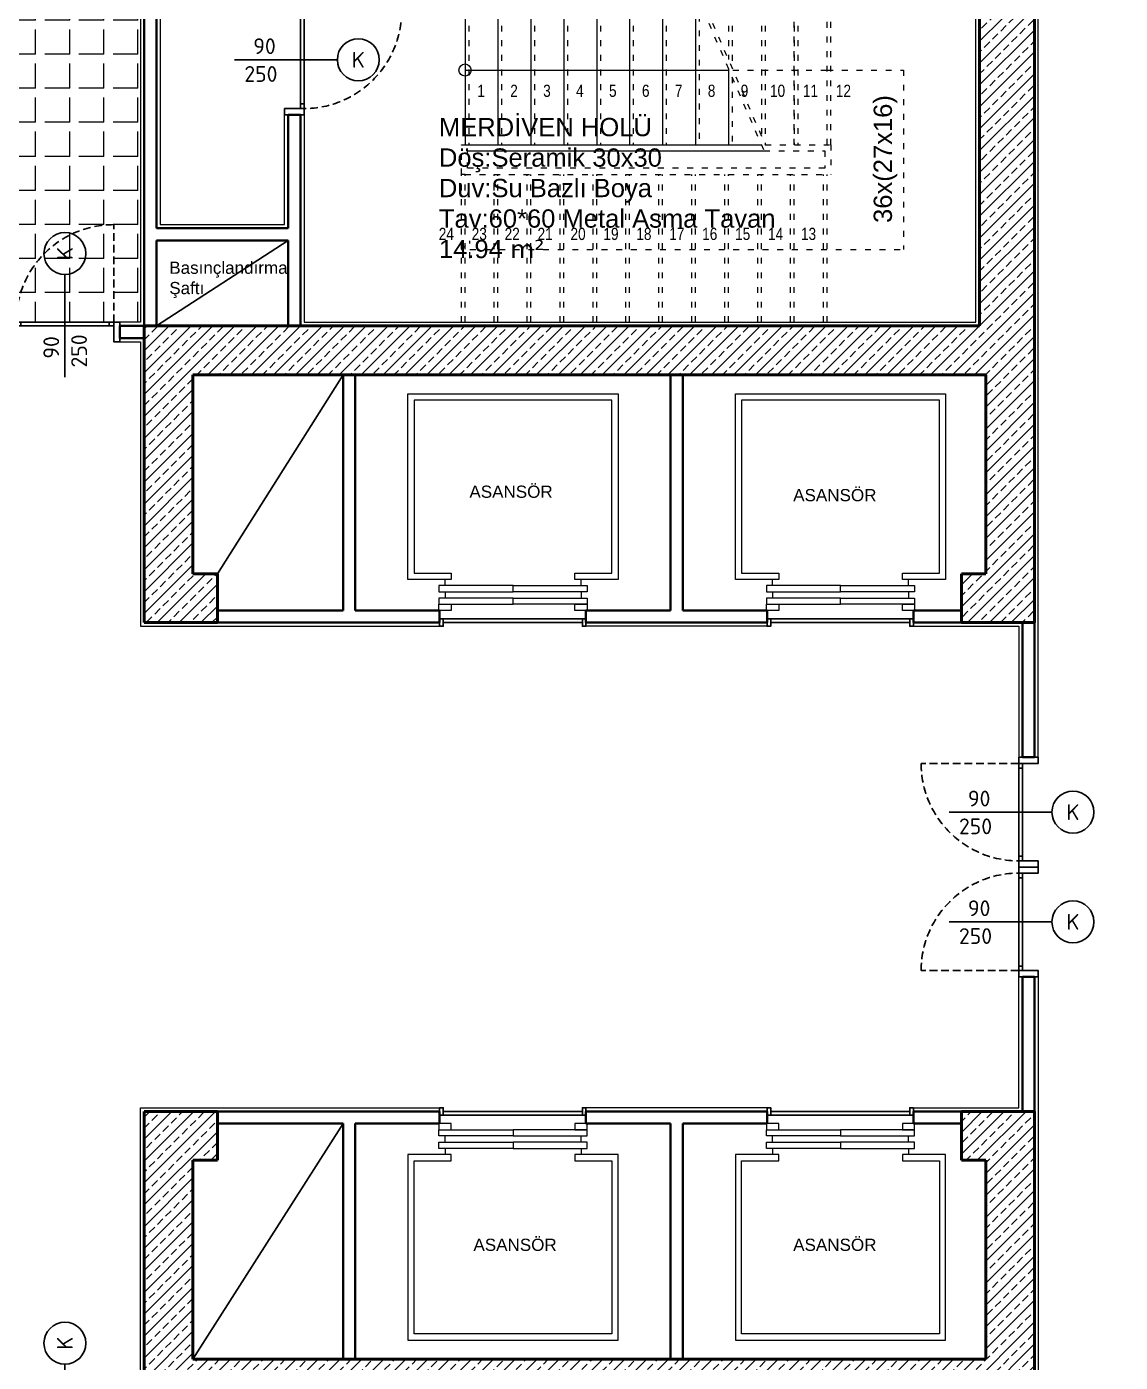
# Model space of a CAD drawing. Header units: millimetres. Extents: x 1443065 to 1517367, y 3763150 to 3779068.
# Drawn here: x 1451131 to 1452028, y 3767241 to 3768336 of the extents above; entities that cross this region are included whole.
import ezdxf
from ezdxf.enums import TextEntityAlignment as Align

# ---------------------------------------------------------------- set-up
doc = ezdxf.new("R2010")
doc.units = ezdxf.units.MM
doc.linetypes.add('ACAD_ISO03W100', pattern=[30, 12, -18])
doc.linetypes.add('HIDDEN', pattern=[9.525, 6.35, -3.175])
for name, color, linetype, lineweight in [('dog', 144, 'Continuous', 5), ('DUVAR', 2, 'Continuous', 35), ('MAHAL', 52, 'Continuous', 13), ('MERDIVEN', 4, 'Continuous', 20), ('SIVA', 3, 'Continuous', 9), ('tarama', 254, 'Continuous', 5), ('TASIYICI', 170, 'Continuous', 50), ('TEFRIS', 165, 'Continuous', 15)]:
    doc.layers.add(name, color=color, linetype=linetype, lineweight=lineweight)
for name, color, linetype in [('m-DOG_', 4, 'Continuous'), ('m-DOG_gor', 8, 'Continuous'), ('m-TAR_duvar', 8, 'Continuous'), ('m-TFR_vitrifiye', 1, 'Continuous'), ('m-YAZ_poz', 7, 'Continuous')]:
    doc.layers.add(name, color=color, linetype=linetype)
doc.styles.add('mono', font='isocpeur.ttf')
doc.styles.add('olculer', font='romans.shx', dxfattribs={"width": 0.8})
doc.styles.get("Standard").update_dxf_attribs({"font": 'arial.ttf'})
pattern_1 = [(45, (-13755.822, -59043.389), (-8.98025612, 8.98025612), []), (45, (-13746.842, -59043.389), (-8.98025612, 8.98025612), [6.35, -3.175])]

# ---------------------------------------------------------------- blocks, each defined once
blk = doc.blocks.new('m-penpoz')
blk.add_line((0, -1.625), (0, 0))
blk.add_circle((0, 0.332), 0.332)
blk.add_attdef('POZNO', text='', height=0.18).set_placement((0, 0.332), align=Align.MIDDLE)
blk.add_attdef('WIDTH', text='', height=0.18, rotation=90).set_placement((0, -1.625), align=Align.BOTTOM_LEFT)
blk.add_attdef('HEIGHT', text='', height=0.18, rotation=90).set_placement((0.069, -1.625), align=Align.TOP_LEFT)
blk = doc.blocks.new('90lık Kqpı')
at = {"layer": 'm-DOG_', "linetype": 'HIDDEN'}
blk.add_line((-8, -5), (-88, -5), dxfattribs=at)
at = {"layer": 'm-DOG_'}
for p, q in [((-5, -8.8), (-8, -8.8)), ((-5, -81.2), (-8, -81.2))]:
    blk.add_line(p, q, dxfattribs=at)
for points in [[(8, 0), (8, -5), (-8, -5), (-8, 0)], [(-8, -5), (-8, -85), (-5, -85), (-5, -5)], [(8, -90), (8, -85), (-8, -85), (-8, -90)]]:
    blk.add_lwpolyline(points, close=True, dxfattribs=at)
at = {"layer": 'm-DOG_', "linetype": 'HIDDEN'}
blk.add_arc((-8, -5), 80, 180, 270, dxfattribs=at)
blk = doc.blocks.new('Asansör')
at = {"layer": 'dog', "extrusion": (-9.21821e-11, 6.3018e-09, 1)}
for points in [[(-50.7, -142), (-50.7, -147), (-86.2, -147), (-86.2, 5.1), (86.2, 5.1), (86.2, -147), (50.7, -147), (50.7, -142), (81.1, -142), (81.1, 0), (-81.1, 0), (-81.1, -142), (-50.7, -142)], [(-55.8, -152.1), (-55.8, -147)], [(55.8, -152.1), (55.8, -147)], [(-55.8, -157.2), (-55.8, -162.3)], [(55.8, -157.2), (55.8, -162.3)]]:
    blk.add_lwpolyline(points, dxfattribs=at)
for points in [[(-60.8, -157.2), (0, -157.2), (0, -152.1), (-60.8, -152.1)], [(60.8, -157.2), (0, -157.2), (0, -152.1), (60.8, -152.1)], [(-60.8, -167.3), (0, -167.3), (0, -162.3), (-60.8, -162.3)], [(60.8, -167.3), (0, -167.3), (0, -162.3), (60.8, -162.3)], [(-60.8, -172.4), (-60.8, -167.3), (-50.7, -167.3), (-50.7, -172.4)], [(50.7, -172.4), (50.7, -167.3), (60.8, -167.3), (60.8, -172.4)]]:
    blk.add_lwpolyline(points, close=True, dxfattribs=at)

msp = doc.modelspace()

# ---------------------------------------------------------------- hatches: boundary and pattern name
at = {"layer": 'm-TAR_duvar'}
h = msp.add_hatch(dxfattribs=at)
h.set_pattern_fill('ANSI33', color=256, scale=2)
h.set_pattern_definition([(45, (27620.463, -87954.953), (-8.98025612, 8.98025612), []), (45, (27629.443, -87954.953), (-8.98025612, 8.98025612), [6.35, -3.175])])
h.paths.add_polyline_path([(1454794.4, 3768891.3), (1454777.3, 3769060.2), (1454740.2, 3769225), (1454678.9, 3769382.6), (1454596.9, 3769530.2), (1454495.4, 3769665), (1454375.9, 3769783.5), (1454239.7, 3769884.9), (1454091.6, 3769966), (1453859.6, 3770075.2), (1453406.1, 3770314.5), (1453184.7, 3770444.6), (1451717, 3771328.6), (1451249.5, 3771588), (1451035.3, 3771685.5), (1450763.6, 3771809), (1450409.2, 3771939.6), (1448897.8, 3772143), (1447435.3, 3772002.7), (1445092.3, 3771120.2), (1445146.3, 3764847.1), (1454849.9, 3764847.1)])
h.paths.add_polyline_path([(1445186, 3764887.1), (1445132.6, 3771092.6), (1447444.4, 3771963.4), (1448897.1, 3772102.8), (1450399.5, 3771900.6), (1450748.4, 3771772), (1451018.7, 3771649), (1451231.5, 3771552.3), (1451697, 3771294), (1453164.3, 3770410.2), (1453386.6, 3770279.6), (1453841.7, 3770039.4), (1454073.5, 3769930.3), (1454218, 3769851.2), (1454349.7, 3769753.1), (1454465.2, 3769638.7), (1454563.3, 3769508.3), (1454642.6, 3769365.5), (1454701.8, 3769213.3), (1454737.7, 3769053.8), (1454754.5, 3768889), (1454809.3, 3764887.1)], flags=16)
h.paths.add_polyline_path([(1452002.3, 3765847.1), (1451882.3, 3765847.1), (1451882.3, 3765967.1), (1452002.3, 3765967.1)], flags=0)
h.paths.add_polyline_path([(1452782.4, 3765847.1), (1452782.4, 3765967.1), (1452902.4, 3765967.1), (1452902.4, 3765847.1)], flags=0)
h.paths.add_polyline_path([(1451282.3, 3765847.1), (1451162.3, 3765847.1), (1451162.3, 3765967.1), (1451282.3, 3765967.1)], flags=0)
h.paths.add_polyline_path([(1452002.4, 3766436.6), (1451902.4, 3766436.6), (1451902.4, 3766536.6), (1451902.5, 3766671), (1451282.4, 3766671), (1451282.4, 3766536.6), (1451282.4, 3766436.6), (1451182.4, 3766436.6), (1451182.4, 3766536.6), (1451227.4, 3766536.6), (1451227.4, 3766716), (1451912.5, 3766716), (1451912.5, 3766726), (1451957.5, 3766726), (1451957.5, 3766716), (1451957.5, 3766536.6), (1452002.4, 3766536.6)], flags=0)
h.paths.add_polyline_path([(1453715.4, 3765317.1), (1453715.4, 3765377.1), (1453775.4, 3765377.1), (1453775.4, 3765317.1)], flags=0)
h.paths.add_polyline_path([(1452782.4, 3766436.6), (1452782.4, 3766556.6), (1452902.4, 3766556.6), (1452902.4, 3766436.6)], flags=0)
h.paths.add_polyline_path([(1453675.3, 3765847.1), (1453675.3, 3765947.1), (1453775.3, 3765947.1), (1453775.3, 3765847.1)], flags=0)
h.paths.add_polyline_path([(1451957.5, 3766816), (1451912.5, 3766816), (1451912.5, 3767203.2), (1451227.4, 3767203.2), (1451227.4, 3767446.6), (1451287.4, 3767446.6), (1451287.4, 3767406.6), (1451267.4, 3767406.6), (1451267.4, 3767243.3), (1451917.5, 3767243.3), (1451917.5, 3767406.6), (1451897.5, 3767406.6), (1451897.5, 3767446.6), (1451957.5, 3767446.6), (1451957.5, 3767203.2)], flags=0)
h.paths.add_polyline_path([(1450402.4, 3765847.1), (1450282.4, 3765847.1), (1450282.4, 3765967.1), (1450402.4, 3765967.1)], flags=0)
h.paths.add_polyline_path([(1450272.2, 3765847.1), (1450172.2, 3765847.1), (1450172.2, 3765947.1), (1450272.2, 3765947.1)], flags=0)
h.paths.add_polyline_path([(1454209.8, 3765317.1), (1454209.8, 3765377.1), (1454269.8, 3765377.1), (1454269.8, 3765317.1)], flags=0)
h.paths.add_polyline_path([(1453675.3, 3766436.6), (1453675.3, 3766536.6), (1453775.3, 3766536.6), (1453775.3, 3766436.6)], flags=0)
h.paths.add_polyline_path([(1454209.8, 3765847.1), (1454209.8, 3765907.1), (1454269.8, 3765907.1), (1454269.8, 3765847.1)], flags=0)
h.paths.add_polyline_path([(1450402.4, 3766436.6), (1450282.4, 3766436.6), (1450282.4, 3766556.6), (1450402.4, 3766556.6)], flags=0)
h.paths.add_polyline_path([(1452782.4, 3767196.6), (1452782.4, 3767316.6), (1452902.4, 3767316.6), (1452902.4, 3767196.6)], flags=0)
h.paths.add_polyline_path([(1450272.4, 3766436.6), (1450172.4, 3766436.6), (1450172.4, 3766536.6), (1450272.4, 3766536.6)], flags=0)
h.paths.add_polyline_path([(1449584.1, 3765847.1), (1449484.1, 3765847.1), (1449484.1, 3765947.1), (1449584.1, 3765947.1)], flags=0)
h.paths.add_polyline_path([(1453675.3, 3767196.6), (1453675.3, 3767296.6), (1453775.3, 3767296.6), (1453775.3, 3767196.6)], flags=0)
h.paths.add_polyline_path([(1450402.4, 3767196.6), (1450282.4, 3767196.6), (1450282.4, 3767316.6), (1450402.4, 3767316.6)], flags=0)
h.paths.add_polyline_path([(1450272.4, 3767196.6), (1450172.4, 3767196.6), (1450172.4, 3767296.6), (1450272.4, 3767296.6)], flags=0)
h.paths.add_polyline_path([(1451957.5, 3767847.6), (1451897.5, 3767847.6), (1451897.5, 3767887.6), (1451917.5, 3767887.6), (1451917.5, 3768050.8), (1451267.4, 3768050.8), (1451267.4, 3767887.6), (1451287.4, 3767887.6), (1451287.4, 3767847.6), (1451227.4, 3767847.6), (1451227.4, 3768091), (1451912.5, 3768091), (1451912.5, 3768477.2), (1451957.5, 3768477.2), (1451957.5, 3768091)], flags=0)
h.paths.add_polyline_path([(1449584.1, 3766436.6), (1449484.1, 3766436.6), (1449484.1, 3766536.6), (1449584.1, 3766536.6)], flags=0)
h.paths.add_polyline_path([(1452782.4, 3767976.6), (1452782.4, 3768096.6), (1452902.4, 3768096.6), (1452902.4, 3767976.6)], flags=0)
h.paths.add_polyline_path([(1453675.3, 3767996.6), (1453675.3, 3768096.6), (1453775.3, 3768096.6), (1453775.3, 3767996.6)], flags=0)
h.paths.add_polyline_path([(1448737.7, 3765847.1), (1448577.7, 3765847.1), (1448577.7, 3765947.1), (1448692.7, 3765947.1), (1448692.7, 3766436.6), (1448577.7, 3766436.6), (1448577.7, 3766536.6), (1448737.7, 3766536.6), (1448737.7, 3766436.6), (1448737.7, 3765947.1)], flags=0)
h.paths.add_polyline_path([(1450402.4, 3767976.6), (1450282.4, 3767976.6), (1450282.4, 3768096.6), (1450402.4, 3768096.6)], flags=0)
h.paths.add_polyline_path([(1450272.4, 3767996.6), (1450172.4, 3767996.6), (1450172.4, 3768096.6), (1450272.4, 3768096.6)], flags=0)
h.paths.add_polyline_path([(1451957.5, 3768567.2), (1451912.5, 3768567.2), (1451912.5, 3768577.2), (1451227.4, 3768577.2), (1451227.4, 3768756.6), (1451172.4, 3768756.6), (1451172.4, 3768856.6), (1451282.4, 3768856.6), (1451282.4, 3768756.6), (1451282.4, 3768622.2), (1451902.5, 3768622.2), (1451902.5, 3768756.6), (1451902.4, 3768756.6), (1451902.4, 3768856.6), (1452002.4, 3768856.6), (1452002.4, 3768756.6), (1451957.5, 3768756.6), (1451957.5, 3768577.2)], flags=0)
h.paths.add_polyline_path([(1452002.4, 3768756.6), (1451902.4, 3768756.6), (1451902.4, 3768856.6), (1452002.4, 3768856.6)], flags=0)
h.paths.add_polyline_path([(1452782.4, 3768736.6), (1452782.4, 3768856.6), (1452902.4, 3768856.6), (1452902.4, 3768736.6)], flags=0)
h.paths.add_polyline_path([(1448737.7, 3767196.6), (1448577.7, 3767196.6), (1448577.7, 3767296.6), (1448737.7, 3767296.6)], flags=0)
h.paths.add_polyline_path([(1453675.3, 3768756.6), (1453675.3, 3768856.6), (1453775.3, 3768856.6), (1453775.3, 3768756.6)], flags=0)
h.paths.add_polyline_path([(1450402.4, 3768736.6), (1450282.4, 3768736.6), (1450282.4, 3768856.6), (1450402.4, 3768856.6)], flags=0)
h.paths.add_polyline_path([(1447937.7, 3765847.1), (1447837.7, 3765847.1), (1447837.7, 3765947.1), (1447937.7, 3765947.1)], flags=0)
h.paths.add_polyline_path([(1450272.4, 3768756.6), (1450172.4, 3768756.6), (1450172.4, 3768856.6), (1450272.4, 3768856.6)], flags=0)
h.paths.add_polyline_path([(1453744.5, 3768902.5), (1453693.1, 3768933.4), (1453724, 3768984.9), (1453775.4, 3768954)], flags=0)
h.paths.add_polyline_path([(1452002.4, 3769327.1), (1451882.4, 3769327.1), (1451882.4, 3769447.1), (1452002.4, 3769447.1)], flags=0)
h.paths.add_polyline_path([(1447937.7, 3766436.6), (1447837.7, 3766436.6), (1447837.7, 3766536.6), (1447937.7, 3766536.6)], flags=0)
h.paths.add_polyline_path([(1451282.4, 3769327.1), (1451162.4, 3769327.1), (1451162.4, 3769447.1), (1451282.4, 3769447.1)], flags=0)
h.paths.add_polyline_path([(1448737.7, 3767996.6), (1448577.7, 3767996.6), (1448577.7, 3768096.6), (1448737.7, 3768096.6)], flags=0)
h.paths.add_polyline_path([(1449584.1, 3768756.6), (1449484.1, 3768756.6), (1449484.1, 3768856.6), (1449584.1, 3768856.6)], flags=0)
h.paths.add_polyline_path([(1450402.4, 3769327.1), (1450282.4, 3769327.1), (1450282.4, 3769447.1), (1450402.4, 3769447.1)], flags=0)
h.paths.add_polyline_path([(1447937.7, 3767196.6), (1447837.7, 3767196.6), (1447837.7, 3767296.6), (1447937.7, 3767296.6)], flags=0)
h.paths.add_polyline_path([(1450272.4, 3769347.1), (1450172.4, 3769347.1), (1450172.4, 3769447.1), (1450272.4, 3769447.1)], flags=0)
h.paths.add_polyline_path([(1448737.7, 3768676.6), (1448637.7, 3768676.6), (1448637.7, 3768856.6), (1448737.7, 3768856.6)], flags=0)
h.paths.add_polyline_path([(1449584.1, 3769347.1), (1449484.1, 3769347.1), (1449484.1, 3769447.1), (1449584.1, 3769447.1)], flags=0)
h.paths.add_polyline_path([(1447037.7, 3765847.1), (1446937.7, 3765847.1), (1446937.7, 3765947.1), (1447037.7, 3765947.1)], flags=0)
h.paths.add_polyline_path([(1447937.7, 3767996.6), (1447837.7, 3767996.6), (1447837.7, 3768096.6), (1447937.7, 3768096.6)], flags=0)
h.paths.add_polyline_path([(1447037.7, 3766436.6), (1446937.7, 3766436.6), (1446937.7, 3766536.6), (1447037.7, 3766536.6)], flags=0)
h.paths.add_polyline_path([(1451282.4, 3770304.3), (1451182.4, 3770304.3), (1451182.4, 3770444.3), (1451212.4, 3770486.3), (1451322.4, 3770421.3)], flags=0)
h.paths.add_polyline_path([(1447037.7, 3767196.6), (1446937.7, 3767196.6), (1446937.7, 3767296.6), (1447037.7, 3767296.6)], flags=0)
h.paths.add_polyline_path([(1448737.7, 3769347.1), (1448637.7, 3769347.1), (1448637.7, 3769447.1), (1448737.7, 3769447.1)], flags=0)
h.paths.add_polyline_path([(1447937.7, 3768756.6), (1447837.7, 3768756.6), (1447837.7, 3768856.6), (1447937.7, 3768856.6)], flags=0)
h.paths.add_polyline_path([(1450382.4, 3770315.6), (1450282.4, 3770315.6), (1450282.4, 3770415.6), (1450382.4, 3770415.6)], flags=0)
h.paths.add_polyline_path([(1450272.4, 3770315.6), (1450172.4, 3770315.6), (1450172.4, 3770415.6), (1450272.4, 3770415.6)], flags=0)
h.paths.add_polyline_path([(1446297.7, 3765847.1), (1446137.7, 3765847.1), (1446137.7, 3765947.1), (1446137.7, 3766436.6), (1446137.7, 3766536.6), (1446137.7, 3767196.6), (1446137.7, 3767296.6), (1446137.7, 3767996.6), (1446137.7, 3768096.6), (1446297.7, 3768096.6), (1446297.7, 3767996.6), (1446167.7, 3767996.6), (1446167.7, 3767296.6), (1446297.7, 3767296.6), (1446297.7, 3767196.6), (1446167.7, 3767196.6), (1446167.7, 3766536.6), (1446297.7, 3766536.6), (1446297.7, 3766436.6), (1446182.7, 3766436.6), (1446182.7, 3765947.1), (1446297.7, 3765947.1)], flags=0)
h.paths.add_polyline_path([(1447037.7, 3767996.6), (1446937.7, 3767996.6), (1446937.7, 3768096.6), (1447037.7, 3768096.6)], flags=0)
h.paths.add_polyline_path([(1449584.1, 3770315.6), (1449484.1, 3770315.6), (1449484.1, 3770415.6), (1449584.1, 3770415.6)], flags=0)
h.paths.add_polyline_path([(1447937.7, 3769347.1), (1447837.7, 3769347.1), (1447837.7, 3769447.1), (1447937.7, 3769447.1)], flags=0)
h.paths.add_polyline_path([(1450382.4, 3770936.7), (1450282.4, 3770936.7), (1450282.4, 3771036.7), (1450382.4, 3771036.7)], flags=0)
h.paths.add_polyline_path([(1450272.4, 3770936.7), (1450172.4, 3770936.7), (1450172.4, 3771036.7), (1450272.4, 3771036.7)], flags=0)
h.paths.add_polyline_path([(1447037.7, 3768756.6), (1446937.7, 3768756.6), (1446937.7, 3768811.6), (1446237.7, 3768811.6), (1446237.7, 3768676.6), (1446137.7, 3768676.6), (1446137.7, 3768856.6), (1446237.7, 3768856.6), (1446937.7, 3768856.6), (1447037.7, 3768856.6)], flags=0)
h.paths.add_polyline_path([(1448737.7, 3770315.6), (1448637.7, 3770315.6), (1448637.7, 3770415.6), (1448737.7, 3770415.6)], flags=0)
h.paths.add_polyline_path([(1449584.1, 3770936.7), (1449484.1, 3770936.7), (1449484.1, 3771036.7), (1449584.1, 3771036.7)], flags=0)
h.paths.add_polyline_path([(1447037.7, 3769347.1), (1446937.7, 3769347.1), (1446937.7, 3769447.1), (1447037.7, 3769447.1)], flags=0)
h.paths.add_polyline_path([(1447937.7, 3770315.6), (1447837.7, 3770315.6), (1447837.7, 3770415.6), (1447937.7, 3770415.6)], flags=0)
h.paths.add_polyline_path([(1448737.7, 3770936.7), (1448637.7, 3770936.7), (1448637.7, 3771036.7), (1448737.7, 3771036.7)], flags=0)
h.paths.add_polyline_path([(1447937.7, 3770936.7), (1447837.7, 3770936.7), (1447837.7, 3770994.8), (1447050.8, 3770749.4), (1446602.7, 3770578.5), (1446587.7, 3770615.6), (1447037.7, 3770787.2), (1447837.7, 3771036.7), (1447837.7, 3771036.7), (1447937.7, 3771036.7)], flags=0)
h.paths.add_polyline_path([(1446237.7, 3769347.1), (1446137.7, 3769347.1), (1446137.7, 3769447.1), (1446237.7, 3769447.1)], flags=0)
h.paths.add_polyline_path([(1447037.7, 3770315.6), (1446937.7, 3770315.6), (1446937.7, 3770415.6), (1447037.7, 3770415.6)], flags=0)
h.paths.add_polyline_path([(1448660, 3771597.8), (1447860.1, 3771521.2), (1447552.7, 3771491.7), (1447491.4, 3771468.2), (1447044.9, 3771300), (1446969.9, 3771271.8), (1446669.6, 3771158.6), (1446594.8, 3771130.5), (1446580.7, 3771167.9), (1446655.5, 3771196.1), (1446955.9, 3771309.2), (1447030.7, 3771337.4), (1447477, 3771505.5), (1447543.4, 3771531), (1447856.3, 3771561), (1448656.3, 3771637.6), (1448735.8, 3771645.3), (1448739.6, 3771605.5)], flags=0)
h.paths.add_polyline_path([(1446237.7, 3770315.6), (1446137.7, 3770315.6), (1446137.7, 3770415.6), (1446237.7, 3770415.6)], flags=0)
h.paths.add_polyline_path([(1445658.5, 3770330.6), (1445618.5, 3770330.6), (1445618.5, 3770415.6), (1445658.5, 3770415.6)], flags=0)
h.paths.add_polyline_path([(1446219.6, 3770989.2), (1446144.8, 3770961), (1446130.7, 3770998.4), (1446205.5, 3771026.6)], flags=0)
h.paths.add_polyline_path([(1445658, 3770633.3), (1445618, 3770633.3), (1445618, 3770676.3), (1445622.2, 3770719), (1445637.3, 3770759.3), (1445660.3, 3770795.7), (1445690.2, 3770826.7), (1445725.7, 3770851), (1445765.4, 3770867.7), (1445808, 3770875.8), (1445821, 3770837.3), (1445785.5, 3770830.1), (1445752.2, 3770815.9), (1445722.3, 3770795.4), (1445697, 3770769.4), (1445677.2, 3770739), (1445663.8, 3770705.3), (1445659, 3770670.8)], flags=0)
h = msp.add_hatch(dxfattribs=at)
h.set_pattern_fill('ANSI33', color=256, scale=2)
h.set_pattern_definition(pattern_1)
h.paths.add_polyline_path([(1451287.4, 3767847.6), (1451287.4, 3767887.6), (1451267.4, 3767887.6), (1451267.4, 3768050.8), (1451917.5, 3768050.8), (1451917.5, 3767887.6), (1451897.5, 3767887.6), (1451897.5, 3767847.6), (1451957.5, 3767847.6), (1451957.5, 3768477), (1451912.5, 3768477), (1451912.5, 3768091), (1451227.4, 3768091), (1451227.4, 3767847.6)])
h = msp.add_hatch(dxfattribs=at)
h.set_pattern_fill('ANSI33', color=256, scale=2)
h.set_pattern_definition(pattern_1)
h.paths.add_polyline_path([(1451227.4, 3767446.6), (1451227.4, 3767203.2), (1451912.5, 3767203.2), (1451912.5, 3766816), (1451957.5, 3766816), (1451957.5, 3767446.6), (1451897.5, 3767446.6), (1451897.5, 3767406.6), (1451917.5, 3767406.6), (1451917.5, 3767243.3), (1451267.4, 3767243.3), (1451267.4, 3767406.6), (1451287.4, 3767406.6), (1451287.4, 3767446.6)])
at = {"layer": 'tarama'}
h = msp.add_hatch(dxfattribs=at)
h.set_pattern_fill('ANGLE', color=256, scale=4, angle=90, style=0)
h.set_pattern_definition([(90, (-13755.822, -45999.14), (-27.94, 2e-15), [20.32, -7.62]), (180, (-13755.822, -45999.14), (-3e-15, -27.94), [20.32, -7.62])])
h.paths.add_polyline_path([(1450855.6, 3768508.6), (1450855.6, 3768386.6), (1451009.5, 3768386.6), (1451009.5, 3768394.6), (1451030.5, 3768394.6), (1451030.5, 3768268.6), (1451009.5, 3768268.6), (1451009.5, 3768276.6), (1450855.6, 3768276.6), (1450855.6, 3768031.6), (1451009.5, 3768031.6), (1451009.5, 3768154.6), (1451030.5, 3768154.6), (1451030.5, 3768093.9), (1451224.4, 3768094), (1451224.4, 3768508.6)])

# ---------------------------------------------------------------- linework, layer by layer
at = {"layer": 'DUVAR'}
for p, q in [((1451227.4, 3768091), (1451227.4, 3768411.6)), ((1451237.4, 3768171), (1451237.4, 3768411.6)), ((1451355.5, 3768264.2), (1451345.5, 3768264.2)), ((1451345.5, 3768171), (1451345.5, 3768264.2)), ((1451355.5, 3768091), (1451355.5, 3768264.2)), ((1451345.5, 3768171), (1451237.4, 3768171)), ((1451237.4, 3768091), (1451237.4, 3768161)), ((1451345.5, 3768161), (1451237.4, 3768161)), ((1451345.5, 3768091), (1451345.5, 3768161)), ((1451207.4, 3768081), (1451207.4, 3768091)), ((1451227.4, 3768091), (1451207.4, 3768091)), ((1451227.4, 3768081), (1451207.4, 3768081)), ((1451390.5, 3767857.6), (1451390.5, 3768050.8)), ((1451400.5, 3767857.6), (1451400.5, 3768050.8)), ((1451659, 3768050.8), (1451659, 3767857.6)), ((1451669, 3768050.8), (1451669, 3767857.6)), ((1451390.5, 3767857.6), (1451287.4, 3767857.6)), ((1451469.7, 3767857.6), (1451400.5, 3767857.6)), ((1451469.7, 3767857.6), (1451469.7, 3767847.6)), ((1451659, 3767857.6), (1451589.7, 3767857.6)), ((1451589.7, 3767857.6), (1451589.7, 3767847.6)), ((1451738.2, 3767857.6), (1451669, 3767857.6)), ((1451738.2, 3767857.6), (1451738.2, 3767847.6)), ((1451897.5, 3767857.6), (1451858.2, 3767857.6)), ((1451858.2, 3767857.6), (1451858.2, 3767847.6)), ((1451469.7, 3767847.6), (1451287.4, 3767847.6)), ((1451738.2, 3767847.6), (1451589.7, 3767847.6)), ((1451897.5, 3767847.6), (1451858.2, 3767847.6)), ((1451947.5, 3767847.6), (1451947.5, 3767737.1)), ((1451957.5, 3767847.6), (1451957.5, 3767737.1)), ((1451947.5, 3767737.1), (1451957.5, 3767737.1)), ((1451947.5, 3767557.1), (1451947.5, 3767446.6)), ((1451947.5, 3767557.1), (1451957.5, 3767557.1)), ((1451957.5, 3767557.1), (1451957.5, 3767446.6)), ((1451469.7, 3767446.6), (1451287.4, 3767446.6)), ((1451390.5, 3767436.6), (1451287.4, 3767436.6)), ((1451390.5, 3767436.6), (1451390.5, 3767243.3)), ((1451400.5, 3767436.6), (1451400.5, 3767243.3)), ((1451469.7, 3767436.6), (1451400.5, 3767436.6)), ((1451469.7, 3767436.6), (1451469.7, 3767446.6)), ((1451738.2, 3767446.6), (1451589.7, 3767446.6)), ((1451589.7, 3767436.6), (1451589.7, 3767446.6)), ((1451659, 3767436.6), (1451589.7, 3767436.6)), ((1451659, 3767243.3), (1451659, 3767436.6)), ((1451738.2, 3767436.6), (1451669, 3767436.6)), ((1451669, 3767243.3), (1451669, 3767436.6)), ((1451738.2, 3767436.6), (1451738.2, 3767446.6)), ((1451897.5, 3767446.6), (1451858.2, 3767446.6)), ((1451858.2, 3767436.6), (1451858.2, 3767446.6)), ((1451897.5, 3767436.6), (1451858.2, 3767436.6))]:
    msp.add_line(p, q, dxfattribs=at)
for points in [[(1451292.4, 3767847.6), (1451469.7, 3767847.6)], [(1451589.7, 3767847.6), (1451738.2, 3767847.6)], [(1451858.2, 3767847.6), (1451897.5, 3767847.6)], [(1451292.4, 3767446.6), (1451469.7, 3767446.6)], [(1451589.7, 3767446.6), (1451738.2, 3767446.6)]]:
    msp.add_lwpolyline(points, dxfattribs=at)
at = {"layer": 'm-DOG_gor', "linetype": 'Continuous'}
for points in [[(1451469.7, 3767850.6), (1451472.7, 3767850.6), (1451472.7, 3767844.6), (1451469.7, 3767844.6)], [(1451586.7, 3767850.6), (1451472.7, 3767850.6), (1451472.7, 3767847.6), (1451586.7, 3767847.6)], [(1451586.7, 3767850.6), (1451589.7, 3767850.6), (1451589.7, 3767844.6), (1451586.7, 3767844.6)], [(1451741.2, 3767850.6), (1451738.2, 3767850.6), (1451738.2, 3767844.6), (1451741.2, 3767844.6)], [(1451741.2, 3767850.6), (1451855.2, 3767850.6), (1451855.2, 3767847.6), (1451741.2, 3767847.6)], [(1451858.2, 3767850.6), (1451855.2, 3767850.6), (1451855.2, 3767844.6), (1451858.2, 3767844.6)], [(1451469.7, 3767443.6), (1451472.7, 3767443.6), (1451472.7, 3767449.6), (1451469.7, 3767449.6)], [(1451586.7, 3767443.6), (1451589.7, 3767443.6), (1451589.7, 3767449.6), (1451586.7, 3767449.6)], [(1451741.2, 3767443.6), (1451738.2, 3767443.6), (1451738.2, 3767449.6), (1451741.2, 3767449.6)], [(1451858.2, 3767443.6), (1451855.2, 3767443.6), (1451855.2, 3767449.6), (1451858.2, 3767449.6)], [(1451586.7, 3767443.6), (1451472.7, 3767443.6), (1451472.7, 3767446.6), (1451586.7, 3767446.6)], [(1451741.2, 3767443.6), (1451855.2, 3767443.6), (1451855.2, 3767446.6), (1451741.2, 3767446.6)]]:
    msp.add_lwpolyline(points, close=True, dxfattribs=at)
at = {"layer": 'm-TFR_vitrifiye'}
for p, q in [((1451237.4, 3768091), (1451345.5, 3768161)), ((1451287.4, 3767887.6), (1451390.5, 3768050.8)), ((1451267.4, 3767243.3), (1451390.5, 3767436.6))]:
    msp.add_line(p, q, dxfattribs=at)
at = {"layer": 'MERDIVEN'}
for p, q in [((1451490.5, 3768361.2), (1451490.5, 3768239.5)), ((1451517.5, 3768361.2), (1451517.5, 3768239.5)), ((1451544.5, 3768361.2), (1451544.5, 3768239.5)), ((1451571.5, 3768361.2), (1451571.5, 3768239.5)), ((1451598.5, 3768361.2), (1451598.5, 3768239.5)), ((1451625.5, 3768361.2), (1451625.5, 3768239.5)), ((1451652.5, 3768361.2), (1451652.5, 3768239.5)), ((1451679.5, 3768361.2), (1451679.5, 3768239.5)), ((1451706.5, 3768301.8), (1451706.5, 3768239.5)), ((1451490.5, 3768300.8), (1451706.9, 3768300.8)), ((1451487.5, 3768239.5), (1451733.5, 3768239.5)), ((1451492.5, 3768234.4), (1451735.7, 3768234.4)), ((1451490.5, 3768215.2), (1451487.5, 3768215.2))]:
    msp.add_line(p, q, dxfattribs=at)
at = {"layer": 'MERDIVEN', "linetype": 'ACAD_ISO03W100', "ltscale": 0.4}
for p, q in [((1451493.5, 3768361.2), (1451493.5, 3768239.5)), ((1451520.5, 3768361.2), (1451520.5, 3768239.5)), ((1451547.5, 3768361.2), (1451547.5, 3768239.5)), ((1451574.5, 3768361.2), (1451574.5, 3768239.5)), ((1451601.5, 3768361.2), (1451601.5, 3768239.5)), ((1451628.5, 3768361.2), (1451628.5, 3768239.5)), ((1451655.5, 3768361.2), (1451655.5, 3768239.5)), ((1451680.8, 3768361.2), (1451735.7, 3768234.4)), ((1451682.5, 3768357.3), (1451682.5, 3768239.5)), ((1451684, 3768361.2), (1451736.7, 3768239.5)), ((1451706.5, 3768361.2), (1451706.5, 3768309.4)), ((1451709.5, 3768361.2), (1451709.5, 3768302.5)), ((1451733.5, 3768361.2), (1451733.5, 3768247)), ((1451736.5, 3768361.2), (1451736.5, 3768240.1)), ((1451760.5, 3768239.5), (1451760.5, 3768361.2)), ((1451760.5, 3768361.2), (1451760.5, 3768239.5)), ((1451763.5, 3768361.2), (1451763.5, 3768239.5)), ((1451787.5, 3768239.5), (1451787.5, 3768361.2)), ((1451790.5, 3768239.5), (1451790.5, 3768361.2)), ((1451709.5, 3768294.9), (1451709.5, 3768239.5)), ((1451710.2, 3768300.8), (1451787.5, 3768300.8)), ((1451787.5, 3768300.8), (1451850, 3768300.8)), ((1451850, 3768300.8), (1451850, 3768153.6)), ((1451487.5, 3768215.2), (1451487.5, 3768239.5)), ((1451736.7, 3768239.5), (1451790.5, 3768239.5)), ((1451790.5, 3768239.5), (1451790.5, 3768215.2)), ((1451492.5, 3768220.3), (1451492.5, 3768234.4)), ((1451735.7, 3768234.4), (1451785.5, 3768234.4)), ((1451785.5, 3768234.4), (1451785.5, 3768220.3)), ((1451487.5, 3768094), (1451487.5, 3768215.2)), ((1451490.5, 3768094), (1451490.5, 3768215.2)), ((1451490.5, 3768215.2), (1451790.5, 3768215.2)), ((1451785.5, 3768220.3), (1451492.5, 3768220.3)), ((1451514.5, 3768094), (1451514.5, 3768215.2)), ((1451517.5, 3768094), (1451517.5, 3768215.2)), ((1451541.5, 3768094), (1451541.5, 3768215.2)), ((1451544.5, 3768094), (1451544.5, 3768215.2)), ((1451568.5, 3768094), (1451568.5, 3768215.2)), ((1451571.5, 3768094), (1451571.5, 3768215.2)), ((1451595.5, 3768094), (1451595.5, 3768215.2)), ((1451598.5, 3768094), (1451598.5, 3768215.2)), ((1451622.5, 3768094), (1451622.5, 3768215.2)), ((1451625.5, 3768094), (1451625.5, 3768215.2)), ((1451649.5, 3768094), (1451649.5, 3768215.2)), ((1451652.5, 3768094), (1451652.5, 3768215.2)), ((1451676.5, 3768094), (1451676.5, 3768215.2)), ((1451679.5, 3768094), (1451679.5, 3768215.2)), ((1451703.5, 3768094), (1451703.5, 3768215.2)), ((1451706.5, 3768094), (1451706.5, 3768215.2)), ((1451730.5, 3768094), (1451730.5, 3768215.2)), ((1451733.5, 3768094), (1451733.5, 3768215.2)), ((1451757.5, 3768094), (1451757.5, 3768215.2)), ((1451760.5, 3768094), (1451760.5, 3768215.2)), ((1451784.5, 3768094), (1451784.5, 3768215.2)), ((1451787.5, 3768094), (1451787.5, 3768215.2)), ((1451487.5, 3768153.6), (1451494.5, 3768160.6)), ((1451494.5, 3768146.5), (1451494.5, 3768160.6)), ((1451487.5, 3768153.6), (1451494.5, 3768146.5)), ((1451494.5, 3768153.6), (1451850, 3768153.6))]:
    msp.add_line(p, q, dxfattribs=at)
at = {"layer": 'MERDIVEN'}
msp.add_circle((1451490.5, 3768300.8), 5, dxfattribs=at)
at = {"layer": 'SIVA'}
for p, q in [((1451738.2, 3767844.6), (1451589.7, 3767844.6)), ((1451960.5, 3767557.1), (1451960.5, 3766816)), ((1451738.2, 3767449.6), (1451589.7, 3767449.6))]:
    msp.add_line(p, q, dxfattribs=at)
for points in [[(1451960.5, 3767737.1), (1451960.5, 3768477)], [(1451224.4, 3768411.6), (1451224.4, 3768094), (1451207.4, 3768094)], [(1451240.4, 3768411.6), (1451240.4, 3768174), (1451342.5, 3768174), (1451342.5, 3768264.2)], [(1451358.5, 3768264.2), (1451358.5, 3768094), (1451909.5, 3768094), (1451909.5, 3768361.2), (1451358.5, 3768361.2), (1451358.5, 3768354.2)], [(1451207.4, 3768078), (1451224.4, 3768078), (1451224.4, 3767844.6), (1451469.7, 3767844.6)], [(1451858.2, 3767844.6), (1451944.5, 3767844.6), (1451944.5, 3767737.1)], [(1451858.2, 3767449.6), (1451944.5, 3767449.6), (1451944.5, 3767557.1)], [(1451207.4, 3767216.2), (1451224.4, 3767216.2), (1451224.4, 3767449.6), (1451469.7, 3767449.6)]]:
    msp.add_lwpolyline(points, dxfattribs=at)
at = {"layer": 'TASIYICI'}
for p, q in [((1451912.5, 3768091), (1451912.5, 3768477)), ((1451957.5, 3767847.6), (1451957.5, 3768477)), ((1451912.5, 3768091), (1451227.4, 3768091)), ((1451227.4, 3767847.6), (1451227.4, 3768091)), ((1451912.5, 3768091), (1451227.4, 3768091)), ((1451917.5, 3768050.8), (1451267.4, 3768050.8)), ((1451267.4, 3767887.6), (1451267.4, 3768050.8)), ((1451917.5, 3767887.6), (1451917.5, 3768050.8)), ((1451287.4, 3767887.6), (1451267.4, 3767887.6)), ((1451287.4, 3767847.6), (1451287.4, 3767887.6)), ((1451897.5, 3767847.6), (1451897.5, 3767887.6)), ((1451897.5, 3767887.6), (1451917.5, 3767887.6)), ((1451287.4, 3767847.6), (1451227.4, 3767847.6)), ((1451897.5, 3767847.6), (1451957.5, 3767847.6)), ((1451227.4, 3767446.6), (1451227.4, 3767203.2)), ((1451287.4, 3767446.6), (1451227.4, 3767446.6)), ((1451287.4, 3767446.6), (1451287.4, 3767406.6)), ((1451897.5, 3767446.6), (1451957.5, 3767446.6)), ((1451897.5, 3767446.6), (1451897.5, 3767406.6)), ((1451957.5, 3767446.6), (1451957.5, 3766816)), ((1451267.4, 3767406.6), (1451267.4, 3767243.3)), ((1451287.4, 3767406.6), (1451267.4, 3767406.6)), ((1451897.5, 3767406.6), (1451917.5, 3767406.6)), ((1451917.5, 3767406.6), (1451917.5, 3767243.3)), ((1451917.5, 3767243.3), (1451267.4, 3767243.3))]:
    msp.add_line(p, q, dxfattribs=at)

# ---------------------------------------------------------------- block references
at = {"layer": 'm-YAZ_poz'}
ref = msp.add_blockref('m-penpoz', (1451385.8, 3768309.2), dxfattribs=dict(at, xscale=51.83999999999998, yscale=51.83999999999998, zscale=51.83999999999998, rotation=270.0004505966874))
ref.add_attrib('WIDTH', '90', dxfattribs={"layer": '0', "height": 12.96, "style": 'mono'}).set_placement((1451335.3, 3768310), align=Align.BOTTOM_RIGHT)
ref.add_attrib('HEIGHT', '250', dxfattribs={"layer": '0', "height": 12.96, "style": 'mono'}).set_placement((1451336.7, 3768287.2), align=Align.BOTTOM_RIGHT)
ref.add_attrib('POZNO', 'K', dxfattribs={"layer": '0', "height": 13, "style": 'mono'}).set_placement((1451403, 3768309.2), align=Align.MIDDLE_CENTER)
ref = msp.add_blockref('m-penpoz', (1451385.8, 3768309.2), dxfattribs=dict(at, xscale=51.83999999999998, yscale=51.83999999999998, zscale=51.83999999999998, rotation=270.0004505966874))
ref.add_attrib('WIDTH', '90', dxfattribs={"layer": '0', "height": 12.96, "style": 'mono'}).set_placement((1451335.3, 3768310), align=Align.BOTTOM_RIGHT)
ref.add_attrib('HEIGHT', '250', dxfattribs={"layer": '0', "height": 12.96, "style": 'mono'}).set_placement((1451336.7, 3768287.2), align=Align.BOTTOM_RIGHT)
ref.add_attrib('POZNO', 'K', dxfattribs={"layer": '0', "height": 13, "style": 'mono'}).set_placement((1451403, 3768309.2), align=Align.MIDDLE_CENTER)
ref = msp.add_blockref('m-penpoz', (1451162.4, 3768133.1), dxfattribs=dict(at, xscale=51.83999999999998, yscale=51.83999999999998, zscale=51.83999999999998, rotation=0.0004505966874107999))
ref.add_attrib('WIDTH', '90', dxfattribs={"layer": '0', "height": 12.96, "rotation": 90, "style": 'mono'}).set_placement((1451161.6, 3768082.5), align=Align.BOTTOM_RIGHT)
ref.add_attrib('HEIGHT', '250', dxfattribs={"layer": '0', "height": 12.96, "rotation": 90, "style": 'mono'}).set_placement((1451184.4, 3768084), align=Align.BOTTOM_RIGHT)
ref.add_attrib('POZNO', 'K', dxfattribs={"layer": '0', "height": 13, "rotation": 90, "style": 'mono'}).set_placement((1451162.4, 3768150.3), align=Align.MIDDLE_CENTER)
ref = msp.add_blockref('m-penpoz', (1451162.4, 3768133.1), dxfattribs=dict(at, xscale=51.83999999999998, yscale=51.83999999999998, zscale=51.83999999999998, rotation=0.0004505966874107999))
ref.add_attrib('WIDTH', '90', dxfattribs={"layer": '0', "height": 12.96, "rotation": 90, "style": 'mono'}).set_placement((1451161.6, 3768082.5), align=Align.BOTTOM_RIGHT)
ref.add_attrib('HEIGHT', '250', dxfattribs={"layer": '0', "height": 12.96, "rotation": 90, "style": 'mono'}).set_placement((1451184.4, 3768084), align=Align.BOTTOM_RIGHT)
ref.add_attrib('POZNO', 'K', dxfattribs={"layer": '0', "height": 13, "rotation": 90, "style": 'mono'}).set_placement((1451162.4, 3768150.3), align=Align.MIDDLE_CENTER)
ref = msp.add_blockref('m-penpoz', (1451162.4, 3768133.1), dxfattribs=dict(at, xscale=51.83999999999998, yscale=51.83999999999998, zscale=51.83999999999998, rotation=0.0004505966874107999))
ref.add_attrib('WIDTH', '90', dxfattribs={"layer": '0', "height": 12.96, "rotation": 90, "style": 'mono'}).set_placement((1451161.6, 3768082.5), align=Align.BOTTOM_RIGHT)
ref.add_attrib('HEIGHT', '250', dxfattribs={"layer": '0', "height": 12.96, "rotation": 90, "style": 'mono'}).set_placement((1451184.4, 3768084), align=Align.BOTTOM_RIGHT)
ref.add_attrib('POZNO', 'K', dxfattribs={"layer": '0', "height": 13, "rotation": 90, "style": 'mono'}).set_placement((1451162.4, 3768150.3), align=Align.MIDDLE_CENTER)
ref = msp.add_blockref('m-penpoz', (1451971.8, 3767692.1), dxfattribs=dict(at, xscale=51.83999999999998, yscale=51.83999999999998, zscale=51.83999999999998, rotation=270.0004505966874))
ref.add_attrib('WIDTH', '90', dxfattribs={"layer": '0', "height": 12.96, "style": 'mono'}).set_placement((1451921.3, 3767692.9), align=Align.BOTTOM_RIGHT)
ref.add_attrib('HEIGHT', '250', dxfattribs={"layer": '0', "height": 12.96, "style": 'mono'}).set_placement((1451922.7, 3767670.1), align=Align.BOTTOM_RIGHT)
ref.add_attrib('POZNO', 'K', dxfattribs={"layer": '0', "height": 13, "style": 'mono'}).set_placement((1451989, 3767692.1), align=Align.MIDDLE_CENTER)
ref = msp.add_blockref('m-penpoz', (1451971.8, 3767692.1), dxfattribs=dict(at, xscale=51.83999999999998, yscale=51.83999999999998, zscale=51.83999999999998, rotation=270.0004505966874))
ref.add_attrib('WIDTH', '90', dxfattribs={"layer": '0', "height": 12.96, "style": 'mono'}).set_placement((1451921.3, 3767692.9), align=Align.BOTTOM_RIGHT)
ref.add_attrib('HEIGHT', '250', dxfattribs={"layer": '0', "height": 12.96, "style": 'mono'}).set_placement((1451922.7, 3767670.1), align=Align.BOTTOM_RIGHT)
ref.add_attrib('POZNO', 'K', dxfattribs={"layer": '0', "height": 13, "style": 'mono'}).set_placement((1451989, 3767692.1), align=Align.MIDDLE_CENTER)
ref = msp.add_blockref('m-penpoz', (1451971.8, 3767602.1), dxfattribs=dict(at, xscale=51.83999999999998, yscale=51.83999999999998, zscale=51.83999999999998, rotation=270.0004505966874))
ref.add_attrib('WIDTH', '90', dxfattribs={"layer": '0', "height": 12.96, "style": 'mono'}).set_placement((1451921.3, 3767602.9), align=Align.BOTTOM_RIGHT)
ref.add_attrib('HEIGHT', '250', dxfattribs={"layer": '0', "height": 12.96, "style": 'mono'}).set_placement((1451922.7, 3767580.1), align=Align.BOTTOM_RIGHT)
ref.add_attrib('POZNO', 'K', dxfattribs={"layer": '0', "height": 13, "style": 'mono'}).set_placement((1451989, 3767602.1), align=Align.MIDDLE_CENTER)
ref = msp.add_blockref('m-penpoz', (1451971.8, 3767602.1), dxfattribs=dict(at, xscale=51.83999999999998, yscale=51.83999999999998, zscale=51.83999999999998, rotation=270.0004505966874))
ref.add_attrib('WIDTH', '90', dxfattribs={"layer": '0', "height": 12.96, "style": 'mono'}).set_placement((1451921.3, 3767602.9), align=Align.BOTTOM_RIGHT)
ref.add_attrib('HEIGHT', '250', dxfattribs={"layer": '0', "height": 12.96, "style": 'mono'}).set_placement((1451922.7, 3767580.1), align=Align.BOTTOM_RIGHT)
ref.add_attrib('POZNO', 'K', dxfattribs={"layer": '0', "height": 13, "style": 'mono'}).set_placement((1451989, 3767602.1), align=Align.MIDDLE_CENTER)
ref = msp.add_blockref('m-penpoz', (1451162.4, 3767239.3), dxfattribs=dict(at, xscale=51.83999999999998, yscale=51.83999999999998, zscale=51.83999999999998, rotation=0.0004505966874107999))
ref.add_attrib('WIDTH', '90', dxfattribs={"layer": '0', "height": 12.96, "rotation": 90, "style": 'mono'}).set_placement((1451161.6, 3767188.8), align=Align.BOTTOM_RIGHT)
ref.add_attrib('HEIGHT', '250', dxfattribs={"layer": '0', "height": 12.96, "rotation": 90, "style": 'mono'}).set_placement((1451184.4, 3767190.2), align=Align.BOTTOM_RIGHT)
ref.add_attrib('POZNO', 'K', dxfattribs={"layer": '0', "height": 13, "rotation": 90, "style": 'mono'}).set_placement((1451162.4, 3767256.5), align=Align.MIDDLE_CENTER)
ref = msp.add_blockref('m-penpoz', (1451162.4, 3767239.3), dxfattribs=dict(at, xscale=51.83999999999998, yscale=51.83999999999998, zscale=51.83999999999998, rotation=0.0004505966874107999))
ref.add_attrib('WIDTH', '90', dxfattribs={"layer": '0', "height": 12.96, "rotation": 90, "style": 'mono'}).set_placement((1451161.6, 3767188.8), align=Align.BOTTOM_RIGHT)
ref.add_attrib('HEIGHT', '250', dxfattribs={"layer": '0', "height": 12.96, "rotation": 90, "style": 'mono'}).set_placement((1451184.4, 3767190.2), align=Align.BOTTOM_RIGHT)
ref.add_attrib('POZNO', 'K', dxfattribs={"layer": '0', "height": 13, "rotation": 90, "style": 'mono'}).set_placement((1451162.4, 3767256.5), align=Align.MIDDLE_CENTER)
at = {"layer": 'SIVA'}
for p in [(1451529.9, 3768030, 0), (1451798.4, 3768030, 0)]:
    msp.add_blockref('Asansör', p, dxfattribs=at)
at = {"layer": 'SIVA', "xscale": -1, "rotation": 180}
for p in [(1451529.9, 3767264.2, 0), (1451798.4, 3767264.2, 0)]:
    msp.add_blockref('Asansör', p, dxfattribs=at)
at = {"layer": 'TEFRIS', "color": 6, "lineweight": 18, "xscale": -1}
msp.add_blockref('90lık Kqpı', (1451350.5, 3768354.2), dxfattribs=at)
at = {"layer": 'TEFRIS', "color": 6, "lineweight": 18, "rotation": 270}
msp.add_blockref('90lık Kqpı', (1451207.4, 3768086), dxfattribs=at)
at = {"layer": 'TEFRIS', "color": 6, "lineweight": 18}
msp.add_blockref('90lık Kqpı', (1451952.5, 3767737.1), dxfattribs=at)
at = {"layer": 'TEFRIS', "color": 6, "lineweight": 18, "xscale": -1, "rotation": 180}
msp.add_blockref('90lık Kqpı', (1451952.5, 3767557.1), dxfattribs=at)

# ---------------------------------------------------------------- texts
at = {"char_height": 10, "width": 299.831, "attachment_point": 3, "style": 'olculer'}
for s, insert in [('{\\f@Arial Unicode MS|b0|i0|c162|p34;1}', (1451506.8, 3768288.8)), ('{\\f@Arial Unicode MS|b0|i0|c162|p34;2}', (1451533.8, 3768288.8)), ('{\\f@Arial Unicode MS|b0|i0|c162|p34;3}', (1451560.8, 3768288.8)), ('{\\f@Arial Unicode MS|b0|i0|c162|p34;4}', (1451587.8, 3768288.8)), ('{\\f@Arial Unicode MS|b0|i0|c162|p34;5}', (1451614.8, 3768288.8)), ('{\\f@Arial Unicode MS|b0|i0|c162|p34;6}', (1451641.8, 3768288.8)), ('{\\f@Arial Unicode MS|b0|i0|c162|p34;7}', (1451668.8, 3768288.8)), ('{\\f@Arial Unicode MS|b0|i0|c162|p34;8}', (1451695.8, 3768288.8)), ('{\\f@Arial Unicode MS|b0|i0|c162|p34;9}', (1451722.8, 3768288.8)), ('{\\f@Arial Unicode MS|b0|i0|c162|p34;10}', (1451753, 3768288.8)), ('{\\f@Arial Unicode MS|b0|i0|c162|p34;11}', (1451780, 3768288.8)), ('{\\f@Arial Unicode MS|b0|i0|c162|p34;12}', (1451807, 3768288.8)), ('{\\f@Arial Unicode MS|b0|i0|c162|p34;24}', (1451481.4, 3768171.4)), ('{\\f@Arial Unicode MS|b0|i0|c162|p34;23}', (1451508.4, 3768171.4)), ('{\\f@Arial Unicode MS|b0|i0|c162|p34;22}', (1451535.4, 3768171.4)), ('{\\f@Arial Unicode MS|b0|i0|c162|p34;21}', (1451562.4, 3768171.4)), ('{\\f@Arial Unicode MS|b0|i0|c162|p34;20}', (1451589.4, 3768171.4)), ('{\\f@Arial Unicode MS|b0|i0|c162|p34;19}', (1451616.4, 3768171.4)), ('{\\f@Arial Unicode MS|b0|i0|c162|p34;18}', (1451643.4, 3768171.4)), ('{\\f@Arial Unicode MS|b0|i0|c162|p34;17}', (1451670.4, 3768171.4)), ('{\\f@Arial Unicode MS|b0|i0|c162|p34;16}', (1451697.4, 3768171.4)), ('{\\f@Arial Unicode MS|b0|i0|c162|p34;15}', (1451724.4, 3768171.4)), ('{\\f@Arial Unicode MS|b0|i0|c162|p34;14}', (1451751.4, 3768171.4)), ('{\\f@Arial Unicode MS|b0|i0|c162|p34;13}', (1451778.4, 3768171.4))]:
    msp.add_mtext(s, dxfattribs=dict(at, insert=insert))
at = {"layer": 'MAHAL', "insert": (1451845.1, 3768175.4), "char_height": 15, "width": 143.202, "attachment_point": 7, "rotation": 90}
msp.add_mtext('{\\f@Arial Unicode MS|b0|i0|c162|p34;36x(27x16)}', dxfattribs=at)
at = {"layer": 'MAHAL', "attachment_point": 7}
for s, insert, char_height, width in [('{\\f@Arial Unicode MS|b0|i0|c162|p34;MERDİVEN HOLÜ\\PDöş:Seramik 30x30\\PDuv:Su Bazlı Boya\\PTav:60*60 Metal Asma Tavan\\P14.94 \\fVerdana|b0|i0|c162|p34;m²}', (1451469.1, 3768146.3), 15, 275.076), ('{\\f@Arial Unicode MS|b0|i0|c162|p34;Basınçlandırma\\PŞaftı}', (1451248, 3768113.9), 10, 73.636), ('{\\f@Arial Unicode MS|b0|i0|c162|p34;ASANSÖR}', (1451494.1, 3767949.8), 10, 644.306), ('{\\f@Arial Unicode MS|b0|i0|c162|p34;ASANSÖR}', (1451759.6, 3767947), 10, 644.306), ('{\\f@Arial Unicode MS|b0|i0|c162|p34;ASANSÖR}', (1451497.4, 3767332.1), 10, 644.306), ('{\\f@Arial Unicode MS|b0|i0|c162|p34;ASANSÖR}', (1451759.6, 3767332.1), 10, 644.306)]:
    msp.add_mtext(s, dxfattribs=dict(at, insert=insert, char_height=char_height, width=width))

doc.saveas('drawing.dxf')
